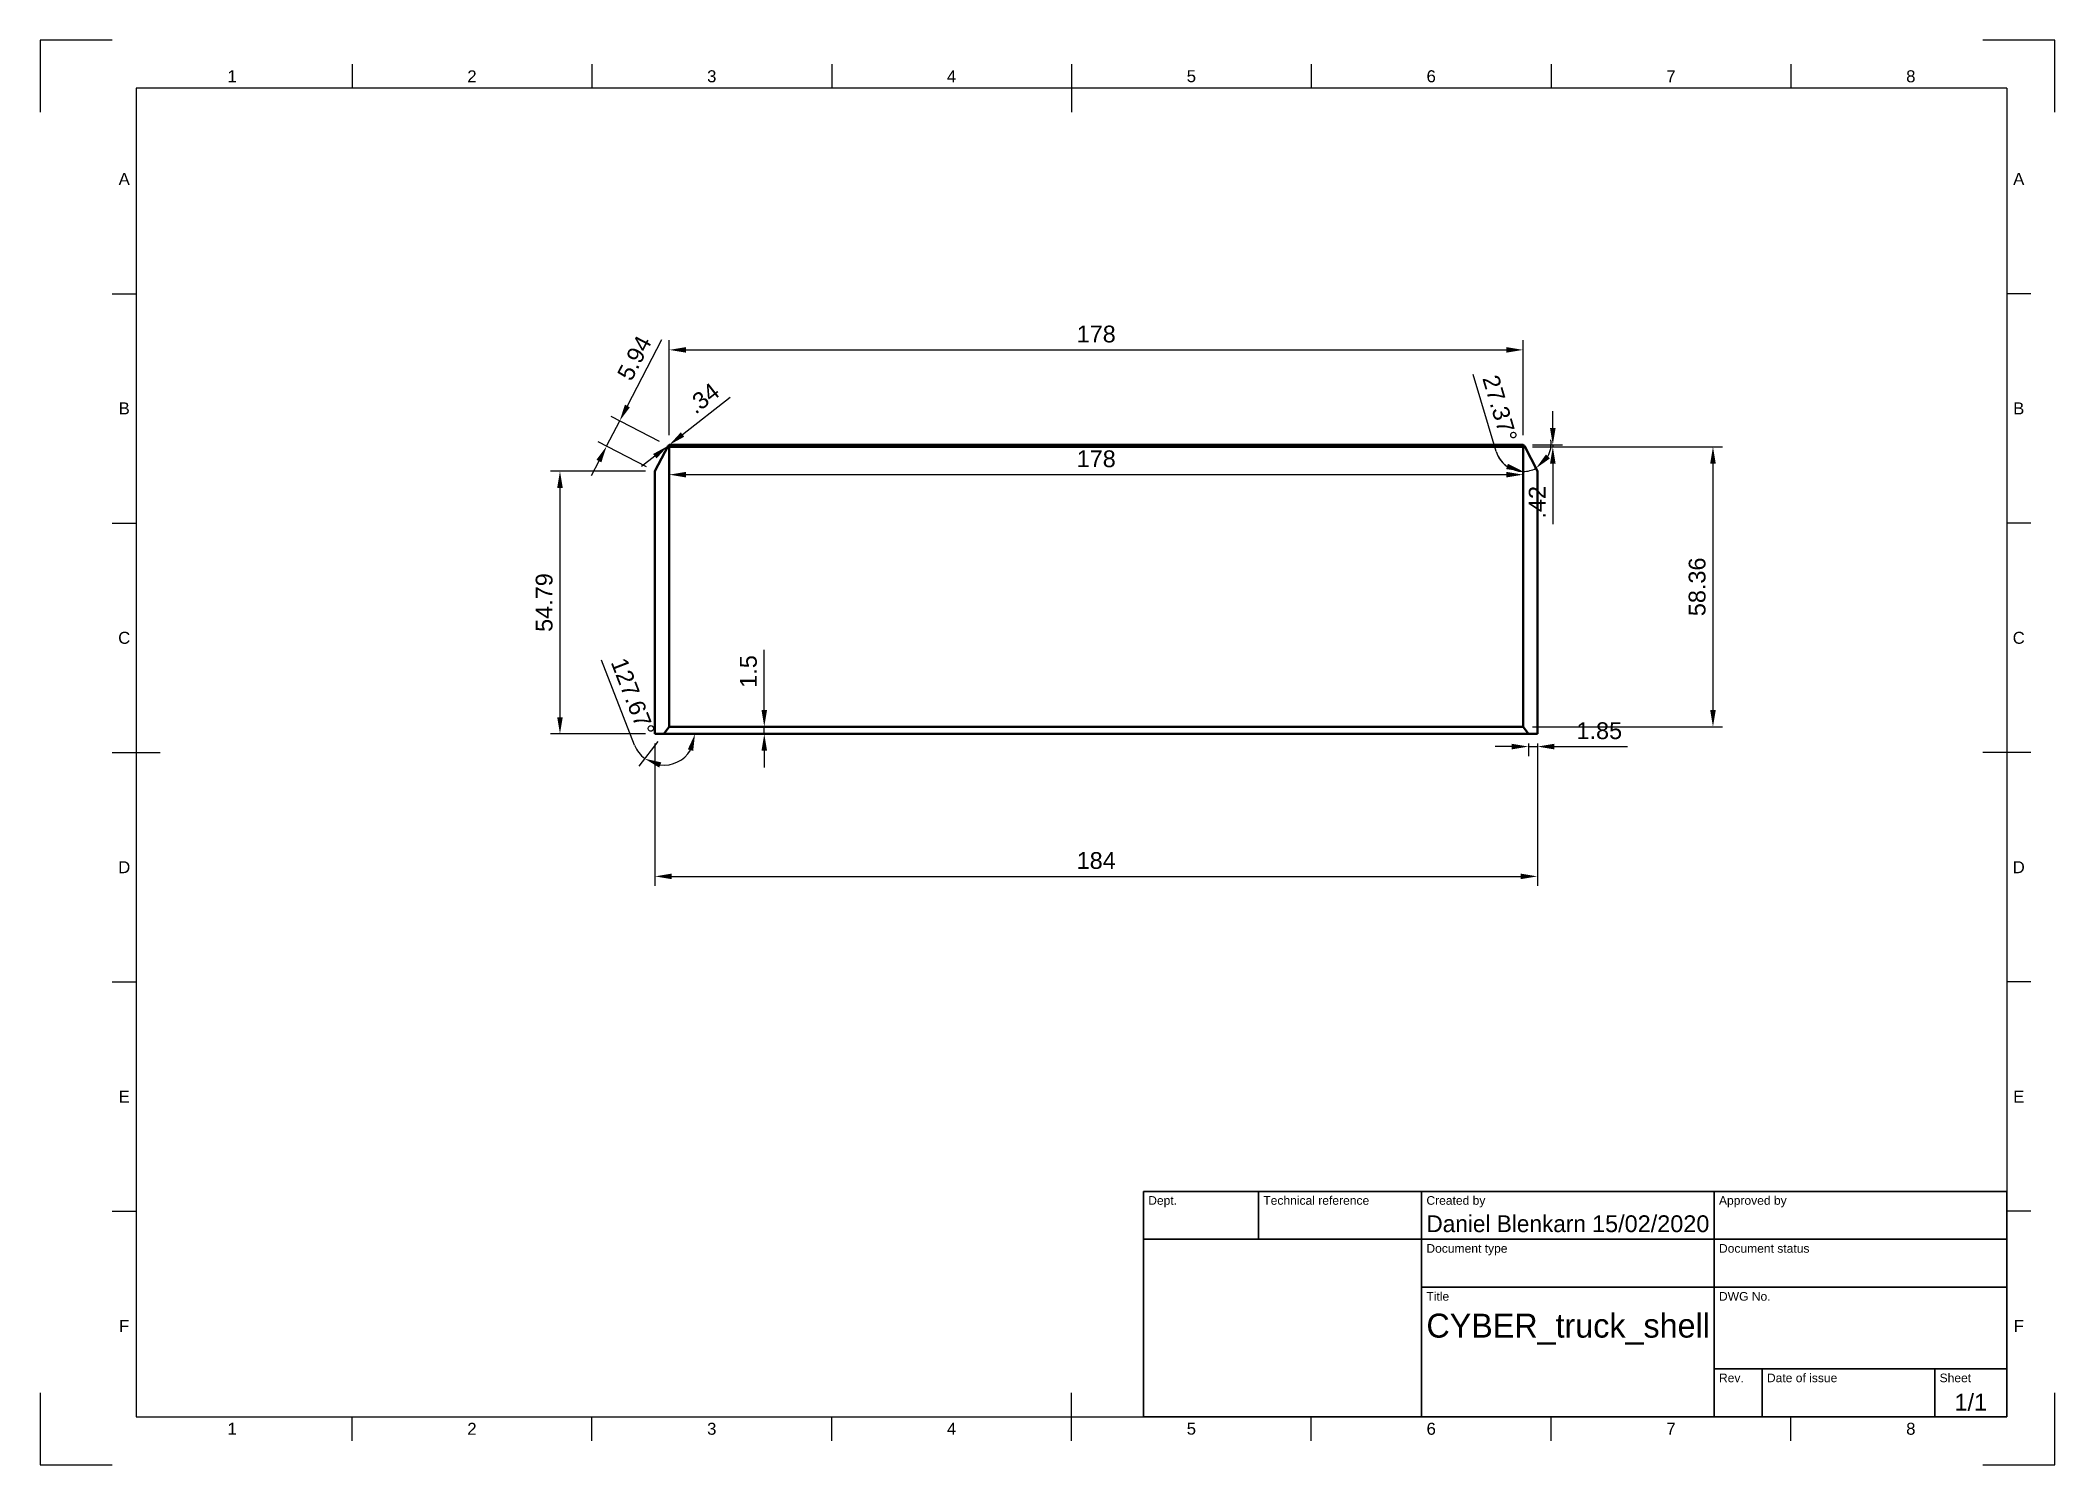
# Model space of a CAD drawing. Header units: millimetres. Extents: x 0 to 420, y 0 to 297.
import ezdxf
from ezdxf.enums import TextEntityAlignment as Align

# ---------------------------------------------------------------- set-up
doc = ezdxf.new("R2010")
doc.units = ezdxf.units.MM
doc.header["$LTSCALE"] = 0.75
for name, color, linetype, lineweight in [('Border', 7, 'Continuous', 25), ('Dimensions', 7, 'Continuous', 25), ('TitleBlock', 7, 'Continuous', 35), ('Visible', 7, 'Continuous', 50)]:
    doc.layers.add(name, color=color, linetype=linetype, lineweight=lineweight)
doc.styles.add('FusionTitle', font='')
doc.styles.get("Standard").update_dxf_attribs({"font": 'arial.ttf'})
doc.styles.get('FusionTitle').set_extended_font_data('Arial Unicode MS')
doc.dimstyles.new('ISO-25', dxfattribs={"dimtxt": 3.5, "dimasz": 3.5, "dimexe": 2, "dimexo": 2, "dimgap": 1.5, "dimtad": 1, "dimzin": 12, "dimdsep": 46, "dimtxsty": 'Standard', "dimcen": 0, "dimclrd": 256, "dimclre": 256, "dimclrt": 256, "dimazin": 3, "dimtp": 0.1, "dimtm": 0.1, "dimtfac": 0.714, "dimtmove": 0, "dimatfit": 3, "dimfxl": 1, "dimtzin": 12, "dimarcsym": 0})

# ---------------------------------------------------------------- blocks, each defined once
blk = doc.blocks.new('ISO_A3_SHEET')
at = {"layer": 'Border'}
for p, q in [((15, 297), (0, 297)), ((0, 297), (0, 282)), ((420, 297), (405, 297)), ((420, 282), (420, 297)), ((65, 292), (65, 287)), ((115, 292), (115, 287)), ((165, 292), (165, 287)), ((215, 292), (215, 282)), ((265, 292), (265, 287)), ((315, 292), (315, 287)), ((365, 292), (365, 287)), ((410, 287), (20, 287)), ((20, 287), (20, 10)), ((410, 287), (410, 10)), ((15, 244.16666), (20, 244.16666)), ((415, 244.16666), (410, 244.16666)), ((15, 196.33333), (20, 196.33333)), ((415, 196.33333), (410, 196.33333)), ((15, 148.5), (25, 148.5)), ((415, 148.5), (405, 148.5)), ((15, 100.66667), (20, 100.66667)), ((415, 100.66667), (410, 100.66667)), ((15, 52.83334), (20, 52.83334)), ((415, 52.83334), (410, 52.83334)), ((0, 15), (0, 0)), ((215, 5), (215, 15)), ((420, 0), (420, 15)), ((20, 10), (410, 10)), ((65, 5), (65, 10)), ((115, 5), (115, 10)), ((165, 5), (165, 10)), ((265, 5), (265, 10)), ((315, 5), (315, 10)), ((365, 5), (365, 10)), ((0, 0), (15, 0)), ((405, 0), (420, 0))]:
    blk.add_line(p, q, dxfattribs=at)
at = {"layer": 'Border', "style": 'FusionTitle'}
for s, p in [('1', (40, 289.5)), ('2', (90, 289.5)), ('3', (140, 289.5)), ('4', (190, 289.5)), ('5', (240, 289.5)), ('6', (290, 289.5)), ('7', (340, 289.5)), ('8', (390, 289.5)), ('A', (17.5, 268.08333)), ('A', (412.5, 268.08333)), ('B', (17.5, 220.25)), ('B', (412.5, 220.25)), ('C', (17.5, 172.41667)), ('C', (412.5, 172.41667)), ('D', (17.5, 124.58334)), ('D', (412.5, 124.58334)), ('E', (17.5, 76.75001)), ('E', (412.5, 76.75001)), ('F', (17.5, 28.91668)), ('F', (412.5, 28.91668)), ('1', (40, 7.5)), ('2', (90, 7.5)), ('3', (140, 7.5)), ('4', (190, 7.5)), ('5', (240, 7.5)), ('6', (290, 7.5)), ('7', (340, 7.5)), ('8', (390, 7.5))]:
    blk.add_text(s, height=2.5, dxfattribs=at).set_placement(p, align=Align.MIDDLE)
blk = doc.blocks.new('ISO_TITLEBLOCK')
at = {"layer": 'TitleBlock'}
for p, q in [((0, 47), (-180, 47)), ((-180, 47), (-180, 0)), ((-156, 37), (-156, 47)), ((-122, 0), (-122, 47)), ((-61, 0), (-61, 47)), ((0, 0), (0, 47)), ((-180, 37), (0, 37)), ((-122, 27), (0, 27)), ((-61, 10), (0, 10)), ((-51, 0), (-51, 10)), ((-15, 0), (-15, 10)), ((-180, 0), (0, 0))]:
    blk.add_line(p, q, dxfattribs=at)
at = {"layer": 'TitleBlock', "style": 'FusionTitle'}
for s, p in [('Dept.', (-179, 46)), ('Technical reference', (-155, 46)), ('Created by', (-121, 46)), ('Approved by', (-60, 46)), ('Document type', (-121, 36)), ('Document status', (-60, 36)), ('Title', (-121, 26)), ('DWG No.', (-60, 26)), ('Rev.', (-60, 9)), ('Date of issue', (-50, 9)), ('Sheet', (-14, 9))]:
    blk.add_text(s, height=1.8, dxfattribs=at).set_placement(p, align=Align.TOP_LEFT)
for tag, p, height in [('DEPT', (-179, 38.5), 3.5), ('TECHNICAL_REFERENCE', (-155, 38.5), 3.5), ('CREATED_BY', (-121, 38.5), 3.5), ('APPROVED_BY', (-60, 38.5), 3.5), ('DOCUMENT_TYPE', (-121, 28.5), 3.5), ('DOCUMENT_STATUS', (-60, 28.5), 3.5), ('TITLE_1', (-121, 16.5), 5), ('TITLE_2', (-121, 9), 5), ('TITLE_3', (-121, 1.5), 5), ('DATE_OF_ISSUE', (-50, 1.5), 3.5)]:
    blk.add_attdef(tag, p, '', height=height, dxfattribs=at)
for tag, p in [('CREATED_DATE', (-62, 38.5)), ('APPROVED_DATE', (-1, 38.5))]:
    blk.add_attdef(tag, text='', height=3.5, dxfattribs=at).set_placement(p, align=Align.RIGHT)
for tag, height, p in [('DRAWING_NUMBER', 5, (-30.5, 16.6)), ('REV', 3.5, (-56, 3.1)), ('SHEET', 3.5, (-7.5, 3.1))]:
    blk.add_attdef(tag, text='', height=height, dxfattribs=at).set_placement(p, align=Align.MIDDLE)
blk = doc.blocks.new('*D16')
at = {"layer": 'Defpoints', "color": 0, "transparency": 16777216}
for p in [(309.15022, 232.442992), (131.15022, 212.644002), (309.15022, 212.644002)]:
    blk.add_point(p, dxfattribs=at)
at = {"layer": 'Dimensions', "lineweight": -2, "transparency": 16777216}
for p, q in [((131.15022, 214.644002), (131.15022, 234.442992)), ((134.65022, 232.442992), (305.65022, 232.442992)), ((309.15022, 214.644002), (309.15022, 234.442992))]:
    blk.add_line(p, q, dxfattribs=at)
at = {"layer": 'Dimensions', "transparency": 16777216}
for points in [[(134.65022, 233.026326), (134.65022, 231.859659), (131.15022, 232.442992)], [(305.65022, 233.026326), (305.65022, 231.859659), (309.15022, 232.442992)]]:
    blk.add_solid(points, dxfattribs=at)
at = {"layer": 'Dimensions', "transparency": 16777216, "insert": (220.15022, 235.729998), "char_height": 3.5, "attachment_point": 5}
blk.add_mtext('178', dxfattribs=at)
blk = doc.blocks.new('*D17')
at = {"layer": 'Defpoints', "color": 0, "transparency": 16777216}
for p in [(309.15022, 212.220219), (309.15022, 153.861105), (348.748199, 153.861105)]:
    blk.add_point(p, dxfattribs=at)
at = {"layer": 'Dimensions', "lineweight": -2, "transparency": 16777216}
for p, q in [((311.15022, 212.220219), (350.748199, 212.220219)), ((348.748199, 208.720219), (348.748199, 157.361105)), ((311.15022, 153.861105), (350.748199, 153.861105))]:
    blk.add_line(p, q, dxfattribs=at)
at = {"layer": 'Dimensions', "transparency": 16777216}
for points in [[(348.164866, 208.720219), (349.331533, 208.720219), (348.748199, 212.220219)], [(348.164866, 157.361105), (349.331533, 157.361105), (348.748199, 153.861105)]]:
    blk.add_solid(points, dxfattribs=at)
at = {"layer": 'Dimensions', "transparency": 16777216, "insert": (345.46, 183.040662), "char_height": 3.5, "attachment_point": 5, "rotation": 90}
blk.add_mtext('58.36', dxfattribs=at)
blk = doc.blocks.new('*D18')
at = {"layer": 'Defpoints', "color": 0, "transparency": 16777216}
for p in [(128.15022, 207.160147), (108.35123, 152.365508), (128.15022, 152.365508)]:
    blk.add_point(p, dxfattribs=at)
at = {"layer": 'Dimensions', "lineweight": -2, "transparency": 16777216}
for p, q in [((126.15022, 207.160147), (106.35123, 207.160147)), ((108.35123, 203.660147), (108.35123, 155.865508)), ((126.15022, 152.365508), (106.35123, 152.365508))]:
    blk.add_line(p, q, dxfattribs=at)
at = {"layer": 'Dimensions', "transparency": 16777216}
for points in [[(107.767896, 203.660147), (108.934563, 203.660147), (108.35123, 207.160147)], [(107.767896, 155.865508), (108.934563, 155.865508), (108.35123, 152.365508)]]:
    blk.add_solid(points, dxfattribs=at)
at = {"layer": 'Dimensions', "transparency": 16777216, "insert": (105.064224, 179.762828), "char_height": 3.5, "attachment_point": 5, "rotation": 90}
blk.add_mtext('54.79', dxfattribs=at)
blk = doc.blocks.new('*D19')
at = {"layer": 'Defpoints', "color": 0, "transparency": 16777216}
for p in [(131.15022, 212.220219), (309.15022, 212.220219), (309.15022, 206.432509)]:
    blk.add_point(p, dxfattribs=at)
at = {"layer": 'Dimensions', "lineweight": -2, "transparency": 16777216}
for p, q in [((131.15022, 210.220219), (131.15022, 204.432509)), ((309.15022, 210.220219), (309.15022, 204.432509)), ((134.65022, 206.432509), (305.65022, 206.432509))]:
    blk.add_line(p, q, dxfattribs=at)
at = {"layer": 'Dimensions', "transparency": 16777216}
for points in [[(134.65022, 207.015843), (134.65022, 205.849176), (131.15022, 206.432509)], [(305.65022, 207.015843), (305.65022, 205.849176), (309.15022, 206.432509)]]:
    blk.add_solid(points, dxfattribs=at)
at = {"layer": 'Dimensions', "transparency": 16777216, "insert": (220.15022, 209.719515), "char_height": 3.5, "attachment_point": 5}
blk.add_mtext('178', dxfattribs=at)
blk = doc.blocks.new('*D20')
at = {"layer": 'Defpoints', "color": 0, "transparency": 16777216}
for p in [(128.15022, 152.365508), (312.15022, 152.365508), (312.15022, 122.667024)]:
    blk.add_point(p, dxfattribs=at)
at = {"layer": 'Dimensions', "lineweight": -2, "transparency": 16777216}
for p, q in [((128.15022, 150.365508), (128.15022, 120.667024)), ((312.15022, 150.365508), (312.15022, 120.667024)), ((131.65022, 122.667024), (308.65022, 122.667024))]:
    blk.add_line(p, q, dxfattribs=at)
at = {"layer": 'Dimensions', "transparency": 16777216}
for points in [[(131.65022, 123.250357), (131.65022, 122.08369), (128.15022, 122.667024)], [(308.65022, 123.250357), (308.65022, 122.08369), (312.15022, 122.667024)]]:
    blk.add_solid(points, dxfattribs=at)
at = {"layer": 'Dimensions', "transparency": 16777216, "insert": (220.15022, 125.954029), "char_height": 3.5, "attachment_point": 5}
blk.add_mtext('184', dxfattribs=at)
blk = doc.blocks.new('*D21')
at = {"layer": 'Defpoints', "color": 0, "transparency": 16777216}
for p in [(120.803224, 217.648506), (130.879474, 212.432112), (128.15022, 207.160147)]:
    blk.add_point(p, dxfattribs=at)
at = {"layer": 'Dimensions', "lineweight": -2, "transparency": 16777216}
for p, q in [((122.412309, 220.756696), (129.573694, 234.589989)), ((129.103365, 213.35159), (119.027116, 218.567983)), ((118.07397, 212.37654), (120.803224, 217.648506)), ((126.374111, 208.079624), (116.297862, 213.296017)), ((116.464885, 209.26835), (114.8558, 206.16016))]:
    blk.add_line(p, q, dxfattribs=at)
at = {"layer": 'Dimensions', "transparency": 16777216}
for points in [[(121.894278, 221.024877), (122.930341, 220.488515), (120.803224, 217.648506)], [(115.946854, 209.536531), (116.982917, 209.000169), (118.07397, 212.37654)]]:
    blk.add_solid(points, dxfattribs=at)
at = {"layer": 'Dimensions', "transparency": 16777216, "insert": (123.878505, 230.738601), "char_height": 3.5, "attachment_point": 5, "rotation": 62.62973092}
blk.add_mtext('5.94', dxfattribs=at)
blk = doc.blocks.new('*D22')
at = {"layer": 'Defpoints', "color": 0, "transparency": 16777216}
for p in [(130.879474, 212.432112), (131.15022, 212.644002), (131.15022, 212.644002)]:
    blk.add_point(p, dxfattribs=at)
at = {"layer": 'Dimensions', "lineweight": -2, "transparency": 16777216}
for p, q in [((133.906478, 214.801093), (143.842115, 222.576878)), ((128.123215, 210.275022), (125.366957, 208.117931)), ((130.879474, 212.432112), (131.15022, 212.644002))]:
    blk.add_line(p, q, dxfattribs=at)
at = {"layer": 'Dimensions', "transparency": 16777216}
for points in [[(133.546963, 215.260469), (134.265993, 214.341717), (131.15022, 212.644002)], [(127.7637, 210.734398), (128.482731, 209.815645), (130.879474, 212.432112)]]:
    blk.add_solid(points, dxfattribs=at)
at = {"layer": 'Dimensions', "transparency": 16777216, "insert": (138.22587, 222.356995), "char_height": 3.5, "attachment_point": 5, "rotation": 38.04731718}
blk.add_mtext('.34', dxfattribs=at)
blk = doc.blocks.new('*D23')
at = {"layer": 'Defpoints', "color": 0, "transparency": 16777216}
for p in [(309.15022, 212.644002), (309.15022, 212.220219), (315.354118, 212.220219)]:
    blk.add_point(p, dxfattribs=at)
at = {"layer": 'Dimensions', "lineweight": -2, "transparency": 16777216}
for p, q in [((315.354118, 216.144002), (315.354118, 219.644002)), ((311.15022, 212.644002), (317.354118, 212.644002)), ((311.15022, 212.220219), (317.354118, 212.220219)), ((315.354118, 212.644002), (315.354118, 212.220219)), ((315.354118, 208.720219), (315.354118, 196.125062))]:
    blk.add_line(p, q, dxfattribs=at)
at = {"layer": 'Dimensions', "transparency": 16777216}
for points in [[(314.770785, 216.144002), (315.937452, 216.144002), (315.354118, 212.644002)], [(314.770785, 208.720219), (315.937452, 208.720219), (315.354118, 212.220219)]]:
    blk.add_solid(points, dxfattribs=at)
at = {"layer": 'Dimensions', "transparency": 16777216, "insert": (312.096956, 200.67264), "char_height": 3.5, "attachment_point": 5, "rotation": 90}
blk.add_mtext('.42', dxfattribs=at)
blk = doc.blocks.new('*D24')
at = {"layer": 'Defpoints', "color": 0, "transparency": 16777216}
for p in [(129.995519, 152.365508), (131.15022, 153.861105), (150.949209, 153.861105)]:
    blk.add_point(p, dxfattribs=at)
at = {"layer": 'Dimensions', "lineweight": -2, "transparency": 16777216}
for p, q in [((150.949209, 157.361105), (150.949209, 169.93)), ((131.995519, 152.365508), (152.949209, 152.365508)), ((133.15022, 153.861105), (152.949209, 153.861105)), ((150.949209, 152.365508), (150.949209, 153.861105)), ((150.949209, 148.865508), (150.949209, 145.365508))]:
    blk.add_line(p, q, dxfattribs=at)
at = {"layer": 'Dimensions', "transparency": 16777216}
for points in [[(150.365876, 157.361105), (151.532543, 157.361105), (150.949209, 153.861105)], [(150.365876, 148.865508), (151.532543, 148.865508), (150.949209, 152.365508)]]:
    blk.add_solid(points, dxfattribs=at)
at = {"layer": 'Dimensions', "transparency": 16777216, "insert": (147.662204, 165.395552), "char_height": 3.5, "attachment_point": 5, "rotation": 90}
blk.add_mtext('1.5', dxfattribs=at)
blk = doc.blocks.new('*D25')
at = {"layer": 'Defpoints', "color": 0, "transparency": 16777216}
for p in [(310.30492, 152.365508), (312.15022, 152.365508), (312.15022, 149.731653)]:
    blk.add_point(p, dxfattribs=at)
at = {"layer": 'Dimensions', "lineweight": -2, "transparency": 16777216}
for p, q in [((306.80492, 149.731653), (303.30492, 149.731653)), ((310.30492, 150.365508), (310.30492, 147.731653)), ((310.30492, 149.731653), (312.15022, 149.731653)), ((312.15022, 150.365508), (312.15022, 147.731653)), ((315.65022, 149.731653), (330.938419, 149.731653))]:
    blk.add_line(p, q, dxfattribs=at)
at = {"layer": 'Dimensions', "transparency": 16777216}
for points in [[(306.80492, 150.314987), (306.80492, 149.14832), (310.30492, 149.731653)], [(315.65022, 150.314987), (315.65022, 149.14832), (312.15022, 149.731653)]]:
    blk.add_solid(points, dxfattribs=at)
at = {"layer": 'Dimensions', "transparency": 16777216, "insert": (325.044319, 153.018659), "char_height": 3.5, "attachment_point": 5}
blk.add_mtext('1.85', dxfattribs=at)
blk = doc.blocks.new('*D26')
at = {"layer": 'Defpoints', "color": 0, "transparency": 16777216}
for p in [(309.15022, 212.220219), (309.420968, 212.432111), (310.983712, 207.393824), (312.15022, 207.160147), (309.15022, 153.861105)]:
    blk.add_point(p, dxfattribs=at)
at = {"layer": 'Dimensions', "lineweight": -2, "transparency": 16777216}
blk.add_line((303.538211, 211.283317), (298.763849, 227.310359), dxfattribs=at)
for start, end in [(196.588483, 270), (200.445134, 235.222567), (332.147661, 6.925093), (270, 297.370228)]:
    blk.add_arc((309.15022, 212.955102), 5.855724, start, end, dxfattribs=at)
at = {"layer": 'Dimensions', "transparency": 16777216}
for points in [[(314.738325, 209.805129), (313.916845, 210.63355), (311.842321, 207.7549)], [(305.984503, 208.702037), (305.635842, 207.588688), (309.15022, 207.099377)]]:
    blk.add_solid(points, dxfattribs=at)
at = {"layer": 'Dimensions', "transparency": 16777216, "insert": (304.302374, 220.235605), "char_height": 3.5, "attachment_point": 5, "rotation": 286.58849754}
blk.add_mtext('27.37°', dxfattribs=at)
blk = doc.blocks.new('*D27')
at = {"layer": 'Defpoints', "color": 0, "transparency": 16777216}
for p in [(129.995519, 152.365508), (130.15022, 152.365508), (131.15022, 153.861105), (310.15022, 152.365508), (134.792901, 147.960753)]:
    blk.add_point(p, dxfattribs=at)
at = {"layer": 'Dimensions', "lineweight": -2, "transparency": 16777216}
for p, q in [((123.92164, 150.015034), (117.045338, 167.784141)), ((128.773279, 150.782433), (124.793166, 145.627295))]:
    blk.add_line(p, q, dxfattribs=at)
for start, end in [(201.155476, 232.329452), (263.503428, 328.826024)]:
    blk.add_arc((129.995519, 152.365508), 6.512814, start, end, dxfattribs=at)
at = {"layer": 'Dimensions', "transparency": 16777216}
for points in [[(135.005998, 149.150968), (136.129759, 148.837484), (136.508333, 152.365508)], [(129.039326, 145.353978), (129.477944, 146.435054), (126.015407, 147.210371)]]:
    blk.add_solid(points, dxfattribs=at)
at = {"layer": 'Dimensions', "transparency": 16777216, "insert": (123.548965, 160.085868), "char_height": 3.5, "attachment_point": 5, "rotation": 291.15546846}
blk.add_mtext('127.67°', dxfattribs=at)

msp = doc.modelspace()

# ---------------------------------------------------------------- linework, layer by layer
at = {"layer": 'Visible', "extrusion": (0, 1, 0)}
for p, q in [((130.879, 212.432, 66.769), (128.15, 207.16, 65.586)), ((309.15, 212.644, 65.824), (131.15, 212.644, 65.824)), ((309.15, 212.22, 67.714), (131.15, 212.22, 67.714)), ((131.15, 153.861, 133.445), (131.15, 212.22, 67.714)), ((309.15, 212.22, 67.714), (309.15, 153.861, 133.445)), ((312.15, 207.16, 65.586), (309.421, 212.432, 66.769)), ((128.15, 207.16, 65.586), (128.15, 152.366, 127.303)), ((312.15, 152.366, 127.303), (312.15, 207.16, 65.586)), ((128.15, 152.366, 127.303), (129.996, 152.366, 132.117)), ((129.996, 152.366, 132.117), (131.15, 153.861, 133.445)), ((130.15, 152.366, 132.117), (129.996, 152.366, 132.117)), ((310.15, 152.366, 132.117), (130.15, 152.366, 132.117)), ((131.15, 153.861, 133.445), (309.15, 153.861, 133.445)), ((309.15, 153.861, 133.445), (310.305, 152.366, 132.117)), ((310.305, 152.366, 132.117), (310.15, 152.366, 132.117)), ((310.305, 152.366, 132.117), (312.15, 152.366, 127.303))]:
    msp.add_line(p, q, dxfattribs=at)
at = {"layer": 'Visible', "extrusion": (0.616312, -0.787502, 0)}
for points in [[(130.879, 212.432, 66.769), (130.97, 212.503, 66.454), (131.06, 212.573, 66.139), (131.15, 212.644, 65.824)], [(309.421, 212.432, 66.769), (309.331, 212.361, 67.084), (309.24, 212.291, 67.399), (309.15, 212.22, 67.714)]]:
    msp.add_open_spline(points, degree=3, dxfattribs=at)
at = {"layer": 'Visible', "extrusion": (0.616312, 0.787502, 0)}
for points in [[(131.15, 212.22, 67.714), (131.06, 212.291, 67.399), (130.97, 212.361, 67.084), (130.879, 212.432, 66.769)], [(309.15, 212.644, 65.824), (309.24, 212.573, 66.139), (309.331, 212.503, 66.454), (309.421, 212.432, 66.769)]]:
    msp.add_open_spline(points, degree=3, dxfattribs=at)

# ---------------------------------------------------------------- block references
at = {"layer": 'Border'}
msp.add_blockref('ISO_A3_SHEET', (0, 0), dxfattribs=at)
at = {"layer": 'TitleBlock'}
ref = msp.add_blockref('ISO_TITLEBLOCK', (410, 10), dxfattribs=at)
ref.add_attrib('CREATED_DATE', '15/02/2020', dxfattribs={"height": 3.5, "style": 'FusionTitle'}).set_placement((348, 48.5), align=Align.RIGHT)
ref.add_attrib('SHEET', '1/1', dxfattribs={"height": 3.5, "style": 'FusionTitle'}).set_placement((402.5, 13.1), align=Align.MIDDLE)
ref.add_attrib('TITLE_1', 'CYBER_truck_shell', (289, 26.5), dxfattribs={"height": 5, "style": 'FusionTitle', "width": 0.963739})
ref.add_attrib('CREATED_BY', 'Daniel Blenkarn', (289, 48.5), dxfattribs={"height": 3.5, "style": 'FusionTitle', "width": 0.963908})

# ---------------------------------------------------------------- dimensions: what is measured, and where the dimension line sits
at = {"layer": 'Dimensions'}
for p1, p2, distance, picture, middle in [((128.15, 207.16), (130.879, 212.432), 11.346, '*D21', (123.879, 230.739)), ((131.15, 212.644), (309.15, 212.644), 19.799, '*D16', (220.15, 235.73)), ((130.879, 212.432), (131.15, 212.644), 0, '*D22', (138.226, 222.357)), ((309.15, 212.644), (309.15, 212.22), 6.204, '*D23', (312.097, 200.673)), ((131.15, 212.22), (309.15, 212.22), -5.788, '*D19', (220.15, 209.72)), ((309.15, 212.22), (309.15, 153.861), 39.598, '*D17', (345.46, 183.041)), ((128.15, 207.16), (128.15, 152.366), -19.799, '*D18', (105.064, 179.763)), ((128.15, 152.366), (312.15, 152.366), -29.698, '*D20', (220.15, 125.954)), ((310.3049, 152.3655), (312.1502, 152.3655), -2.6339, '*D25', (325.0443, 153.0187))]:
    dim = msp.add_aligned_dim(p1=p1, p2=p2, distance=distance, dimstyle='ISO-25', override={"dimlfac": 1, "dimclrd": 256, "dimclre": 256}, dxfattribs=at)
    dim.commit()
    dim.dimension.update_dxf_attribs({"geometry": picture, "text_midpoint": middle})
for base, line1, line2, picture, middle in [((310.984, 207.394), ((312.15, 207.16), (309.421, 212.432)), ((309.15, 212.22), (309.15, 153.861)), '*D26', (304.302, 220.236)), ((134.7929, 147.9608), ((310.1502, 152.3655), (130.1502, 152.3655)), ((129.9955, 152.3655), (131.1502, 153.8611)), '*D27', (123.549, 160.0859))]:
    dim = msp.add_angular_dim_2l(base=base, line1=line1, line2=line2, dimstyle='ISO-25', override={"dimlfac": 1}, dxfattribs=at)
    dim.commit()
    dim.dimension.update_dxf_attribs({"geometry": picture, "text_midpoint": middle})
dim = msp.add_linear_dim(base=(150.9492, 153.8611), p1=(129.9955, 152.3655), p2=(131.1502, 153.8611), angle=90, dimstyle='ISO-25', override={"dimlfac": 1, "dimclrd": 256, "dimclre": 256}, dxfattribs=at)
dim.commit()
dim.dimension.update_dxf_attribs({"geometry": '*D24', "text_midpoint": (147.6622, 165.3956)})

doc.saveas('drawing.dxf')
